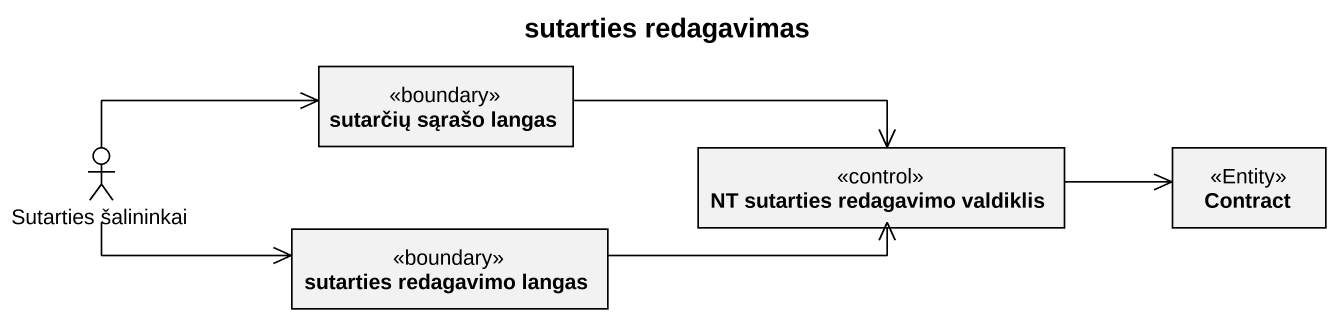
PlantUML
@startuml
title sutarties redagavimas
allowmixing
hide circle
hide empty members
class "sutarčių sąrašo langas" as sutarčių_sąrašo_langas <<boundary>>
actor "Sutarties šalininkai" as Sutarties_šalininkai
class "NT sutarties redagavimo valdiklis" as NT_sutarties_redagavimo <<control>>
class Contract <<Entity>>
class "sutarties redagavimo langas" as sutarties_redagavimo_langas <<boundary>>
sutarčių_sąrašo_langas -right-> NT_sutarties_redagavimo
Sutarties_šalininkai -right-> sutarčių_sąrašo_langas
Sutarties_šalininkai -right-> sutarties_redagavimo_langas
NT_sutarties_redagavimo -right-> Contract
sutarties_redagavimo_langas -right-> NT_sutarties_redagavimo
@enduml
